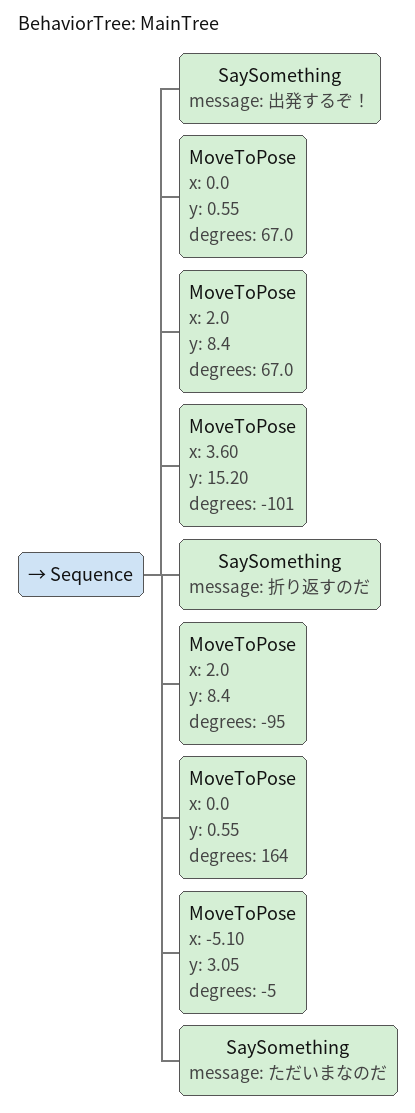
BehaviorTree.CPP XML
<?xml version="1.0" encoding="UTF-8"?>
<root BTCPP_format="4">
  <BehaviorTree ID="MainTree">
    <Sequence>
      <SaySomething message="出発するぞ！"/>
      <MoveToPose x="0.0"
                  y="0.55"
                  degrees="67.0"/>
      <MoveToPose x="2.0"
                  y="8.4"
                  degrees="67.0"/>
      <MoveToPose x="3.60"
                  y="15.20"
                  degrees="-101"/>
      <SaySomething message="折り返すのだ"/>
      <MoveToPose x="2.0"
                  y="8.4"
                  degrees="-95"/>
      <MoveToPose x="0.0"
                  y="0.55"
                  degrees="164"/>
      <MoveToPose x="-5.10"
                  y="3.05"
                  degrees="-5"/>
      <SaySomething message="ただいまなのだ"/>
    </Sequence>
  </BehaviorTree>

</root>
